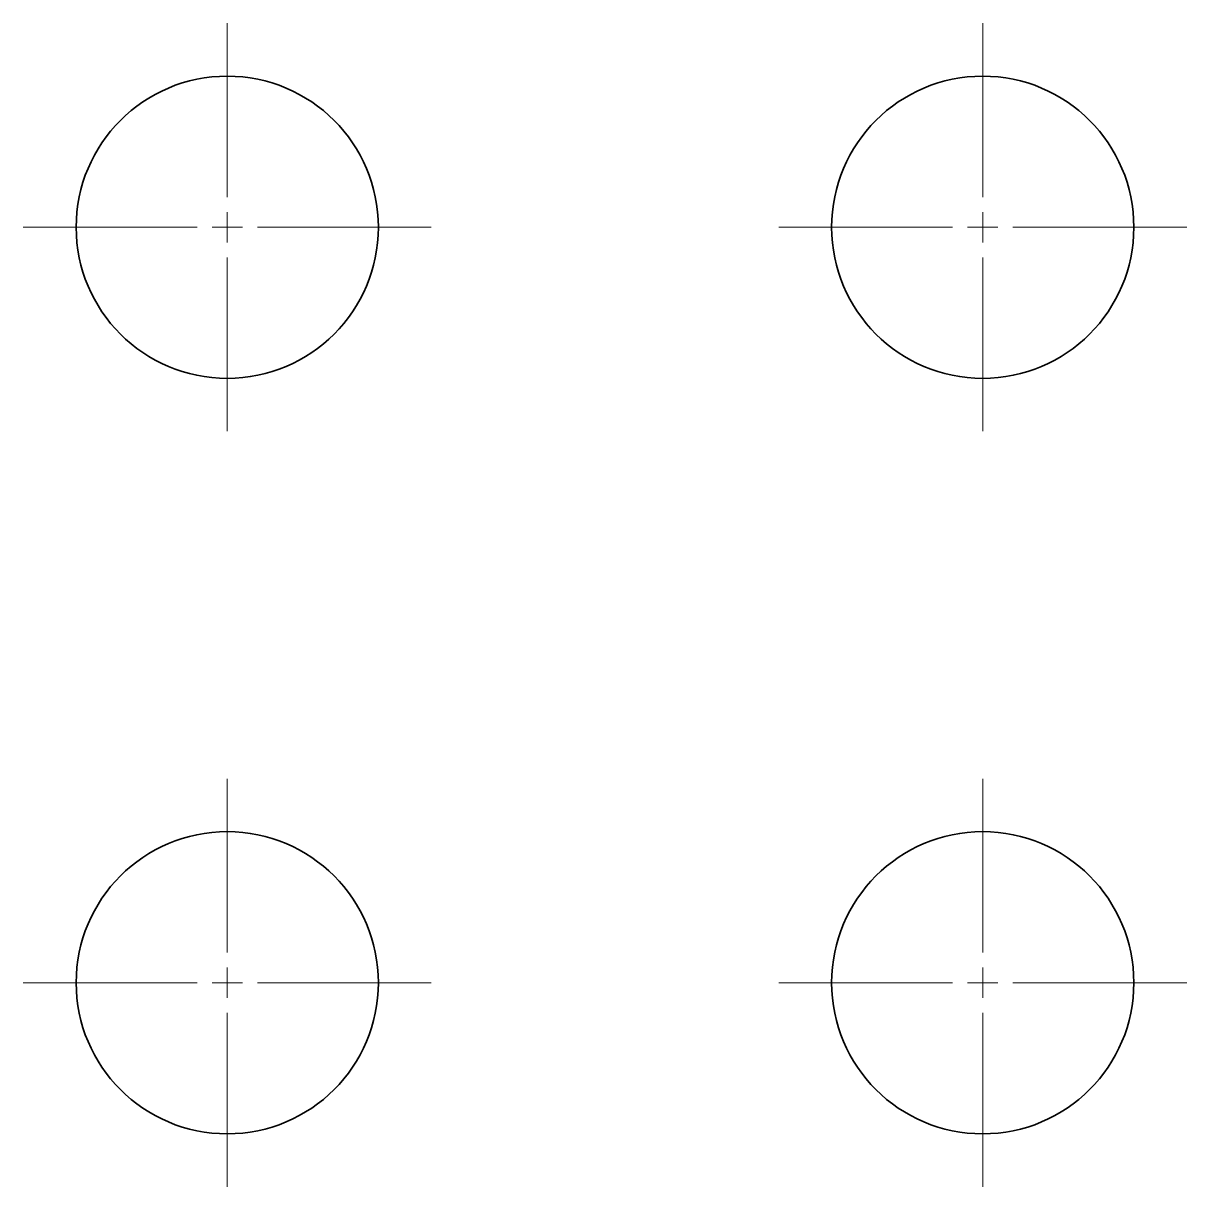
# Model space of a CAD drawing. Header units: millimetres. Extents: x 225.9 to 302.9, y 3.9 to 80.9.
import ezdxf

# ---------------------------------------------------------------- set-up
doc = ezdxf.new("R2010")
doc.units = ezdxf.units.MM
doc.header["$LTSCALE"] = 0.5
doc.header["$MEASUREMENT"] = 0
doc.linetypes.add('ACAD_ISO08W100', pattern=[36, 24, -3, 6, -3])
doc.layers.get('0').update_dxf_attribs({"linetype": 'CONTINUOUS', "lineweight": 35})
doc.layers.add('Assi', color=7, linetype='ACAD_ISO08W100', lineweight=18)

# ---------------------------------------------------------------- blocks, each defined once
blk = doc.blocks.new('*U25')
at = {"layer": 'Assi', "color": 0, "transparency": 16777216}
for p, q in [((0, 2), (0, 13.5)), ((-13.5, 0), (-2, 0)), ((2, 0), (13.5, 0)), ((0, -13.5), (0, -2))]:
    blk.add_line(p, q, dxfattribs=at)
at = {"layer": 'Assi', "color": 0, "linetype": 'Continuous', "transparency": 16777216}
for p, q in [((0, -1), (0, 1)), ((-1, 0), (1, 0))]:
    blk.add_line(p, q, dxfattribs=at)
blk = doc.blocks.new('*U26')
at = {"layer": 'Assi', "color": 0, "transparency": 16777216}
for p, q in [((0, 2), (0, 13.5)), ((-13.5, 0), (-2, 0)), ((2, 0), (13.5, 0)), ((0, -13.5), (0, -2))]:
    blk.add_line(p, q, dxfattribs=at)
at = {"layer": 'Assi', "color": 0, "linetype": 'Continuous', "transparency": 16777216}
for p, q in [((0, -1), (0, 1)), ((-1, 0), (1, 0))]:
    blk.add_line(p, q, dxfattribs=at)
blk = doc.blocks.new('*U27')
at = {"layer": 'Assi', "color": 0, "transparency": 16777216}
for p, q in [((0, 2), (0, 13.5)), ((-13.5, 0), (-2, 0)), ((2, 0), (13.5, 0)), ((0, -13.5), (0, -2))]:
    blk.add_line(p, q, dxfattribs=at)
at = {"layer": 'Assi', "color": 0, "linetype": 'Continuous', "transparency": 16777216}
for p, q in [((0, -1), (0, 1)), ((-1, 0), (1, 0))]:
    blk.add_line(p, q, dxfattribs=at)
blk = doc.blocks.new('*U28')
at = {"layer": 'Assi', "color": 0, "transparency": 16777216}
for p, q in [((0, 2), (0, 13.5)), ((-13.5, 0), (-2, 0)), ((2, 0), (13.5, 0)), ((0, -13.5), (0, -2))]:
    blk.add_line(p, q, dxfattribs=at)
at = {"layer": 'Assi', "color": 0, "linetype": 'Continuous', "transparency": 16777216}
for p, q in [((0, -1), (0, 1)), ((-1, 0), (1, 0))]:
    blk.add_line(p, q, dxfattribs=at)

msp = doc.modelspace()

# ---------------------------------------------------------------- linework, layer by layer
for centre in [(239.44, 67.371), (289.44, 67.371), (239.44, 17.371), (289.44, 17.371)]:
    msp.add_circle(centre, 10)

# ---------------------------------------------------------------- block references
at = {"layer": 'Assi'}
for name, p in [('*U25', (239.44, 67.371)), ('*U26', (289.44, 67.371)), ('*U27', (239.44, 17.371)), ('*U28', (289.44, 17.371))]:
    msp.add_blockref(name, p, dxfattribs=at)

doc.saveas('drawing.dxf')
